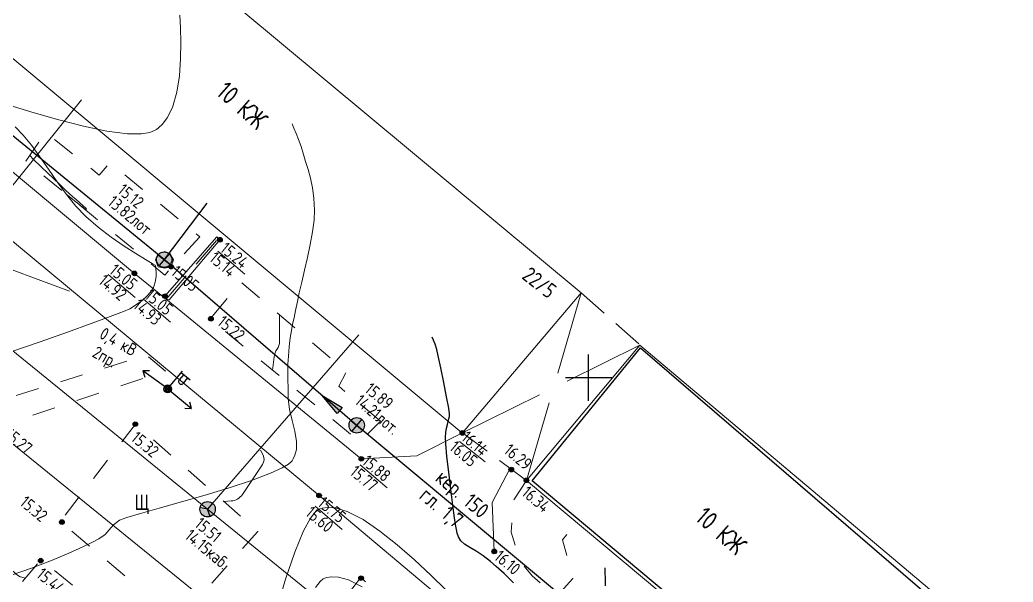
# Model space of a CAD drawing. Header units: metres. Extents: x -149473 to 83396, y -14167 to 104709.
# Drawn here: x -4699.49 to -4667.29, y 42762.1 to 42780.32 of the extents above; entities that cross this region are included whole.
import ezdxf

# ---------------------------------------------------------------- set-up
doc = ezdxf.new("R2010")
doc.units = ezdxf.units.M
doc.linetypes.add('g5_01_5x1_5', pattern=[1.5, 0.75, -0.75])
doc.linetypes.add('g5_02x1', pattern=[1.5, 1, -0.5])
for name, color, linetype, transparency in [('02_Сетка', 7, 'Continuous', 0.6), ('03_Здания и строения', 7, 'Continuous', 0.6), ('05_Элементы зданий', 7, 'Continuous', 0.6), ('06_Инженерно-технические сооружения', 7, 'Continuous', 0.6), ('07_Объекты электропередачи', 7, 'Continuous', 0.6), ('10_Границы покрытий и угодий', 7, 'Continuous', 0.6), ('11_Гидрография', 7, 'Continuous', 0.6), ('19_Горизонтали', 7, 'Continuous', 0.6), ('30_Канализация', 7, 'Continuous', 0.6), ('33_Газопровод', 7, 'Continuous', 0.6), ('35_Телефон', 7, 'Continuous', 0.6), ('37_Кабель низкого напряжения', 7, 'Continuous', 0.6), ('44_Крышки колодцев', 7, 'Continuous', 0.6), ('61_Отметки высоты поверхности', 7, 'Continuous', 0.6)]:
    doc.layers.add(name, color=color, linetype=linetype, transparency=transparency)
doc.layers.add('Viewport2ForCustomObjects_0', color=7, linetype='Continuous')
doc.layers.add('Сети_Горизонтали.Вспомогательные', color=1, linetype='Continuous', lineweight=9)
doc.layers.add('Сети_Горизонтали.Основные', color=1, linetype='Continuous', lineweight=30)
doc.styles.add('LIKE11', font='GOST_0.TTF')
doc.styles.add('LIKE14', font='GOST_0.TTF')
doc.styles.add('LIKE17', font='GOST_0.TTF')
doc.styles.add('LIKE32', font='GOST_0.TTF')
doc.styles.add('LIKE36', font='GOST_0.TTF')
doc.styles.add('Line_GUGK', font='GOST_0.TTF')
doc.linetypes.add('g5_119_3', pattern='A,4,-1,[31,GUGK_2005.shx,S=0.1,R=0,X=0,Y=0],4,[31,GUGK_2005.shx,S=0.1,R=180,X=0,Y=0],-1', length=10)
doc.linetypes.add('g5_121_g', pattern='A,4,-0.4,["Г",Line_GUGK,S=1,R=0,X=0,Y=-0.5],-1.2,12', length=17.6)
doc.linetypes.add('g5_122_k', pattern='A,1,-1,1.5,-0.4,["К",Line_GUGK,S=1,R=0,X=0,Y=-0.5],-1.5,1.5,-1,4,-1,4,-1,3', length=20.9)
doc.linetypes.add('g5_133_t', pattern='A,2,[27,GUGK_2005.shx,S=0.4,R=0,X=0,Y=0],2,-1,2,[27,GUGK_2005.shx,S=0.4,R=0,X=0,Y=0],2,-1,2,[27,GUGK_2005.shx,S=0.4,R=0,X=0,Y=0],2,-0.1,["V",Line_GUGK,S=1,R=0,X=0,Y=-0.5],-1', length=15.1)

# ---------------------------------------------------------------- blocks, each defined once
blk = doc.blocks.new('g5_115_1')
at = {"color": 0}
for points in [[(0, 0), (2, 0)], [(1.647, -0.252), (2, 0), (1.647, 0.252)]]:
    blk.add_lwpolyline(points, dxfattribs=at)
blk = doc.blocks.new('g5_330')
blk.add_hatch(color=0).paths.add_polyline_path([(0.15, 0, 1), (-0.15, 0, 1)])
at = {"color": 0}
blk.add_circle((0, 0), 0.15, dxfattribs=at)
blk = doc.blocks.new('g5_110_1c')
h = blk.add_hatch(color=255)
edge = h.paths.add_edge_path()
edge.add_arc((0, 0), 0.212, 0, 360)
edge = h.paths.add_edge_path(flags=16)
edge.add_arc((0, 0), 0.0975, 0, 360)
h = blk.add_hatch(color=0)
edge = h.paths.add_edge_path()
edge.add_arc((0, 0), 0.06, 0, 360)
at = {"color": 0}
for p, q in [((0, 0.25), (0, 1.5)), ((0, 1.375), (0.75, 1.375))]:
    blk.add_line(p, q, dxfattribs=at)
blk.add_lwpolyline([(0.2, 1.375), (0.2, 0.932, 1.040016), (0.55, 0.932), (0.55, 1.375)], format="xyb", dxfattribs=at)
for radius in [0.25, 0.06]:
    blk.add_circle((0, 0), radius, dxfattribs=at)
blk = doc.blocks.new('g5_117kb')
h = blk.add_hatch(color=255)
h.paths.add_polyline_path([(0.037, 0.037), (0.461, 0.037, 0.367426), (0.037, 0.461)])
h.paths.add_polyline_path([(-0.038, 0.461, 0.367426), (-0.461, 0.037), (-0.038, 0.037)])
h.paths.add_polyline_path([(-0.038, -0.038), (-0.461, -0.038, 0.367426), (-0.038, -0.461)])
h.paths.add_polyline_path([(0.037, -0.461, 0.367426), (0.461, -0.038), (0.037, -0.038)])
at = {"color": 0}
for points in [[(-0.5, 0), (0.5, 0)], [(0, 0.5), (0, -0.5)]]:
    blk.add_lwpolyline(points, dxfattribs=at)
blk.add_circle((0, 0), 0.5, dxfattribs=at)
blk = doc.blocks.new('g5_122_3')
blk.add_hatch(color=0).paths.add_polyline_path([(0, -0.25), (0, 0.25), (1.5, 0)])
at = {"color": 0}
blk.add_lwpolyline([(0, -0.25), (0, 0.25), (1.5, 0), (0, -0.25)], dxfattribs=at)
blk = doc.blocks.new('g5_117sv')
h = blk.add_hatch(color=255)
h.paths.add_polyline_path([(-0.038, 0.461, 0.390634), (-0.463, 0, 0.11106), (-0.418, -0.198), (-0.038, 0.022)])
h.paths.add_polyline_path([(0.037, 0.022), (0.418, -0.198, 0.11106), (0.463, 0, 0.390634), (0.037, 0.461)])
h.paths.add_polyline_path([(-0.38, -0.263, 0.524447), (0.38, -0.263), (0, -0.043)])
at = {"color": 0}
for points in [[(0, 0.5), (0, 0)], [(0, 0), (-0.433, -0.25)], [(0.433, -0.25), (0, 0)]]:
    blk.add_lwpolyline(points, dxfattribs=at)
blk.add_circle((0, 0), 0.5, dxfattribs=at)
blk = doc.blocks.new('g5_012')
at = {"color": 92}
for points in [[(0, -1.5), (0, 1.5)], [(-1.5, 0), (1.5, 0)]]:
    blk.add_lwpolyline(points, dxfattribs=at)
blk = doc.blocks.new('CustomObjectsInViewport2_0')
at = {"layer": 'Сети_Горизонтали.Вспомогательные', "color": 42, "flags": 128}
for points, elevation in [([(2704.499, 1907.924), (2706.464, 1908.592), (2708.248, 1909.214), (2709.787, 1909.766), (2711.015, 1910.219), (2711.867, 1910.548), (2712.276, 1910.726), (2712.713, 1910.995), (2713.087, 1911.274), (2713.395, 1911.556), (2713.637, 1911.835), (2713.812, 1912.104), (2713.937, 1912.458), (2713.985, 1912.817), (2713.988, 1913.114), (2713.98, 1913.278), (2713.967, 1913.421), (2713.918, 1913.548), (2713.744, 1913.661), (2713.311, 1913.918), (2712.679, 1914.301), (2711.913, 1914.79), (2711.074, 1915.366), (2710.225, 1916.01), (2709.428, 1916.703), (2708.786, 1917.378), (2708.172, 1918.138), (2707.581, 1918.947), (2707.01, 1919.771), (2706.455, 1920.575), (2705.913, 1921.325), (2705.379, 1921.986), (2704.851, 1922.524)], 15), ([(2704.59, 1923.887), (2706.089, 1923.431), (2707.679, 1922.974), (2709.273, 1922.563), (2710.788, 1922.248), (2712.138, 1922.075), (2713.044, 1922.073), (2713.593, 1922.166), (2713.886, 1922.279), (2714.009, 1922.352), (2714.146, 1922.454), (2714.395, 1922.688), (2714.715, 1923.111), (2715.048, 1923.786), (2715.335, 1924.763), (2715.503, 1925.83), (2715.579, 1926.925), (2715.59, 1927.985), (2715.564, 1928.949), (2715.528, 1929.752)], 15), ([(2704.523, 1893.433), (2705.916, 1893.912), (2707.198, 1894.406), (2708.322, 1894.879), (2709.241, 1895.295), (2709.909, 1895.617), (2710.279, 1895.809), (2710.683, 1896.103), (2710.954, 1896.407), (2711.225, 1896.714), (2711.626, 1897.018), (2712.082, 1897.191), (2712.973, 1897.459), (2714.19, 1897.804), (2715.625, 1898.208), (2717.172, 1898.653), (2718.722, 1899.123), (2720.168, 1899.598), (2721.402, 1900.061), (2722.165, 1900.411), (2722.569, 1900.656), (2722.746, 1900.809), (2722.805, 1900.881), (2722.878, 1901.001), (2722.992, 1901.243), (2723.087, 1901.616), (2723.102, 1902.128), (2722.993, 1902.791), (2722.815, 1903.478), (2722.645, 1904.188), (2722.561, 1904.918), (2722.544, 1905.586), (2722.531, 1906.145), (2722.527, 1906.643), (2722.536, 1907.128), (2722.563, 1907.648), (2722.615, 1908.251), (2722.683, 1908.837), (2722.758, 1909.312), (2722.842, 1909.73), (2722.934, 1910.148), (2723.037, 1910.62), (2723.152, 1911.202), (2723.27, 1911.767), (2723.429, 1912.455), (2723.613, 1913.229), (2723.803, 1914.054), (2723.98, 1914.893), (2724.129, 1915.709), (2724.229, 1916.466), (2724.264, 1917.127), (2724.225, 1917.889), (2724.13, 1918.576), (2723.996, 1919.195), (2723.842, 1919.757), (2723.685, 1920.267), (2723.544, 1920.736), (2723.386, 1921.246), (2723.223, 1921.696), (2723.067, 1922.09), (2722.926, 1922.43), (2722.812, 1922.719)], 15.5), ([(2732.8, 1892.492), (2731.806, 1893.453), (2730.735, 1894.453), (2729.622, 1895.43), (2728.499, 1896.321), (2727.403, 1897.062), (2726.367, 1897.59), (2725.604, 1897.818), (2725.083, 1897.853), (2724.763, 1897.805), (2724.612, 1897.758), (2724.513, 1897.71), (2724.309, 1897.547), (2723.991, 1897.144), (2723.549, 1896.336), (2722.973, 1894.947), (2722.384, 1893.203), (2721.79, 1891.18)], 15.5), ([(2727.355, 1892.706), (2726.473, 1893.146), (2725.812, 1893.33), (2725.351, 1893.352), (2725.063, 1893.304), (2724.926, 1893.261), (2724.829, 1893.214), (2724.63, 1893.056), (2724.325, 1892.669)], 15)]:
    blk.add_lwpolyline(points, dxfattribs=dict(at, elevation=elevation))
at = {"layer": 'Сети_Горизонтали.Основные', "color": 40, "elevation": 16, "flags": 128}
for points in [[(2737.164, 1892.968), (2736.549, 1893.557), (2736.041, 1894.022), (2735.672, 1894.352), (2735.204, 1894.72), (2734.743, 1895.013), (2734.324, 1895.256), (2733.981, 1895.473), (2733.748, 1895.689), (2733.592, 1895.944), (2733.512, 1896.177), (2733.465, 1896.428), (2733.407, 1896.742), (2733.336, 1897.182), (2733.227, 1897.993), (2733.096, 1899.025), (2732.964, 1900.131), (2732.848, 1901.16), (2732.768, 1901.965), (2732.741, 1902.396), (2732.77, 1902.714), (2732.823, 1902.988), (2732.881, 1903.221), (2732.926, 1903.411), (2732.969, 1903.593), (2733.006, 1903.738), (2733.021, 1903.92), (2732.966, 1904.283), (2732.827, 1905.023), (2732.642, 1905.958), (2732.449, 1906.904), (2732.284, 1907.679), (2732.187, 1908.098), (2732.08, 1908.427), (2731.976, 1908.691), (2731.893, 1908.896)], [(2743.074, 1893.926), (2743.08, 1893.822), (2743.089, 1893.607), (2743.098, 1893.264), (2743.106, 1892.77)]]:
    blk.add_lwpolyline(points, dxfattribs=at)

msp = doc.modelspace()

# ---------------------------------------------------------------- linework, layer by layer
at = {"layer": '03_Здания и строения', "color": 7, "linetype": 'Continuous', "lineweight": 20, "flags": 128}
for points in [[(-4708.007, 42786.013), (-4706.024, 42788.379), (-4706.624, 42788.876), (-4704.788, 42791.017), (-4681.297, 42771.477), (-4685.149, 42766.932), (-4685.183, 42766.956), (-4705.507, 42783.886), (-4708.007, 42786.013)], [(-4683.073, 42765.395), (-4669.416, 42753.964), (-4678.341, 42742.632), (-4674.092, 42739.165), (-4662.459, 42753.091), (-4664.54, 42754.892), (-4664.977, 42754.378), (-4668.24, 42757.131), (-4666.645, 42759.032), (-4679.392, 42769.781), (-4683.073, 42765.395)]]:
    msp.add_lwpolyline(points, dxfattribs=at)
at = {"layer": '05_Элементы зданий', "color": 7, "linetype": 'Continuous', "lineweight": 20, "flags": 128}
for points, elevation in [([(-4682.058, 42768.872), (-4681.297, 42771.477)], 8.168), ([(-4681.75, 42768.614), (-4679.392, 42769.781)], 8.024), ([(-4685.149, 42766.932), (-4682.646, 42768.17)], 8.024), ([(-4683.073, 42765.395), (-4682.338, 42767.912)], 8.168)]:
    msp.add_lwpolyline(points, dxfattribs=dict(at, elevation=elevation))
at = {"layer": '05_Элементы зданий', "color": 7, "linetype": 'g5_02x1', "lineweight": 20, "flags": 128}
for points in [[(-4681.297, 42771.477), (-4679.392, 42769.781)], [(-4685.149, 42766.932), (-4683.073, 42765.395)]]:
    msp.add_lwpolyline(points, dxfattribs=at)
at = {"layer": '06_Инженерно-технические сооружения', "color": 7, "linetype": 'Continuous', "lineweight": 20, "flags": 128}
for points in [[(-4694.749, 42771.268), (-4694.79, 42771.364), (-4693.112, 42773.291), (-4693.068, 42773.231), (-4693.007, 42773.195), (-4694.648, 42771.248), (-4694.749, 42771.268)], [(-4694.514, 42772.541), (-4694.629, 42772.751), (-4694.795, 42772.809), (-4695.02, 42772.724), (-4695.093, 42772.539), (-4695.008, 42772.321), (-4694.796, 42772.27), (-4694.593, 42772.323), (-4694.514, 42772.541)]]:
    msp.add_lwpolyline(points, dxfattribs=at)
at = {"layer": '10_Границы покрытий и угодий', "color": 7, "linetype": 'Continuous', "lineweight": 20, "flags": 128}
for points in [[(-4705.109, 42779.866), (-4695.779, 42772.104), (-4694.749, 42771.268), (-4688.424, 42766.091), (-4686.628, 42766.192), (-4685.149, 42766.932)], [(-4722.673, 42777.202), (-4720.88, 42778.287), (-4719.106, 42778.541), (-4718.184, 42778.271), (-4709.223, 42770.721), (-4706.619, 42773.957), (-4705.242, 42775.071), (-4703.182, 42775.395), (-4701.582, 42774.671), (-4694.907, 42769.14), (-4689.795, 42764.903), (-4679.184, 42755.976), (-4678.481, 42754.843), (-4678.323, 42753.325), (-4678.831, 42751.913)], [(-4683.605, 42765.77), (-4684.181, 42764.678), (-4684.116, 42763.092)]]:
    msp.add_lwpolyline(points, dxfattribs=at)
at = {"layer": '10_Границы покрытий и угодий', "color": 7, "linetype": 'g5_01_5x1_5', "lineweight": 20, "flags": 128}
for points in [[(-4693.658, 42773.288), (-4694.793, 42772.048), (-4699.298, 42775.741), (-4698.656, 42776.671), (-4696.92, 42775.29), (-4696.566, 42775.689), (-4693.658, 42773.288)], [(-4712.686, 42761.152), (-4712.686, 42761.152), (-4711.925, 42765.116), (-4707.954, 42766.62), (-4707.364, 42766.908), (-4706.648, 42767.361), (-4703.747, 42770.893), (-4704.438, 42775.148), (-4703.812, 42775.25), (-4702.703, 42769.988), (-4700.165, 42767.975), (-4695.391, 42769.453), (-4694.771, 42768.937), (-4699.728, 42767.293), (-4702.221, 42764.365), (-4704.251, 42766.326), (-4705.074, 42765.223), (-4703.499, 42763.875), (-4703.866, 42759.097), (-4702.725, 42758.201)], [(-4687.806, 42767.312), (-4689.154, 42768.444), (-4688.898, 42768.917), (-4692.338, 42771.831), (-4693.322, 42770.623), (-4688.478, 42766.646), (-4687.806, 42767.312)], [(-4679.29, 42755.931), (-4680.471, 42754.408), (-4683.336, 42756.808), (-4682.952, 42757.465), (-4688.442, 42762.243), (-4690.962, 42758.935), (-4693.824, 42761.442), (-4691.776, 42763.739), (-4695.741, 42767.218), (-4698.183, 42764.068), (-4689.195, 42756.476), (-4681.04, 42749.844)], [(-4683.073, 42765.395), (-4683.491, 42764.756), (-4683.566, 42763.714), (-4683.265, 42762.759), (-4682.883, 42762.296), (-4682.1, 42761.624), (-4681.569, 42762.215), (-4681.901, 42763.47), (-4681.436, 42764.025)], [(-4708.012, 42751.713), (-4708.012, 42751.713), (-4703.237, 42757.531), (-4702.725, 42758.201), (-4698.806, 42762.828), (-4689.933, 42755.535), (-4688.987, 42749.116)]]:
    msp.add_lwpolyline(points, dxfattribs=at)
at = {"layer": '11_Гидрография', "color": 92, "linetype": 'g5_02x1', "lineweight": 20, "flags": 128}
msp.add_lwpolyline([(-4694.749, 42771.268), (-4693.068, 42773.231)], dxfattribs=at)
at = {"layer": '19_Горизонтали', "color": 32, "linetype": 'Continuous', "lineweight": 20, "flags": 128}
for points, elevation in [([(-4697.995, 42774.672), (-4697.361, 42774.179, 0.974063), (-4697.342, 42774.203), (-4697.342, 42774.203, -0.011471), (-4698.213, 42774.994), (-4698.795, 42775.548, -0.009117), (-4699.048, 42775.797), (-4699.172, 42775.923)], 7.5), ([(-4703.373, 42773.164), (-4703.219, 42773.436, -0.415835), (-4702.794, 42773.552), (-4702.341, 42773.292, 0.028944), (-4701.589, 42772.915), (-4701.589, 42772.915, 0.013549), (-4700.806, 42772.604), (-4697.887, 42771.532)], 7.5), ([(-4691.073, 42770.759), (-4691.075, 42769.894, -0.157161), (-4691.156, 42769.645), (-4691.156, 42769.645, 0.12991), (-4691.252, 42769.396), (-4691.299, 42768.962)], 7.75), ([(-4691.692, 42766.372), (-4691.611, 42766.215, -0.273202), (-4691.628, 42765.91), (-4692.279, 42764.939, -0.231433), (-4692.646, 42764.726), (-4692.882, 42764.709)], 7.75), ([(-4702.02, 42764.601), (-4701.918, 42764.468, 0.061716), (-4701.684, 42764.232), (-4701.59, 42764.158, -0.020418), (-4701.155, 42763.784), (-4699.628, 42762.364, 0.118857), (-4699.432, 42762.253), (-4699.32, 42762.222)], 7.75)]:
    msp.add_lwpolyline(points, format="xyb", dxfattribs=dict(at, elevation=elevation))
at = {"layer": '30_Канализация', "color": 12, "linetype": 'g5_122_k', "lineweight": 30, "flags": 128}
for points in [[(-4723.802, 42748.682), (-4722.308, 42750.637), (-4727.023, 42754.811), (-4724.417, 42758.856), (-4719.452, 42764.884), (-4714.911, 42771.171), (-4714.391, 42771.934), (-4712.484, 42773.71), (-4711.559, 42774.638), (-4706.391, 42779.959), (-4704.501, 42780.508), (-4701.03, 42777.628), (-4694.801, 42772.553), (-4688.573, 42767.179), (-4679.904, 42759.968), (-4673.706, 42754.924), (-4672.132, 42756.783)], [(-4694.801, 42772.553), (-4693.419, 42774.374)]]:
    msp.add_lwpolyline(points, dxfattribs=at)
at = {"layer": '33_Газопровод', "color": 132, "linetype": 'g5_121_g', "lineweight": 30, "flags": 128}
msp.add_lwpolyline([(-4678.503, 42742.432), (-4678.341, 42742.632), (-4669.322, 42754.018), (-4682.882, 42765.383), (-4679.372, 42769.691), (-4667.07, 42759.097), (-4668.601, 42757.133), (-4664.927, 42754.044), (-4661.598, 42758.102)], dxfattribs=at)
at = {"layer": '35_Телефон', "color": 6, "linetype": 'g5_133_t', "lineweight": 20, "flags": 128}
for points in [[(-4716.215, 42771.796), (-4713.927, 42770.119), (-4708.356, 42776.605), (-4693.407, 42764.458), (-4688.51, 42770.107)], [(-4693.407, 42764.458), (-4685.397, 42757.951), (-4702.739, 42736.987), (-4708.343, 42730.594), (-4713.933, 42732.448)]]:
    msp.add_lwpolyline(points, dxfattribs=at)
at = {"layer": '37_Кабель низкого напряжения', "color": 1, "linetype": 'g5_119_3', "lineweight": 20, "flags": 128}
msp.add_lwpolyline([(-4697.49, 42777.726), (-4703.82, 42769.882), (-4683.265, 42753.227), (-4708.039, 42722.829), (-4705.552, 42720.848)], dxfattribs=at)
at = {"layer": '61_Отметки высоты поверхности', "color": 7, "linetype": 'Continuous', "lineweight": 5, "flags": 128}
for points in [[(-4693.071, 42772.827), (-4692.197, 42772.08)], [(-4696.626, 42772.069), (-4695.751, 42771.322)], [(-4695.484, 42771.265), (-4694.609, 42770.517)], [(-4685.245, 42766.655), (-4684.405, 42765.992)], [(-4688.458, 42765.897), (-4687.584, 42765.149)], [(-4689.918, 42764.553), (-4689.044, 42763.805)]]:
    msp.add_lwpolyline(points, dxfattribs=at)

# ---------------------------------------------------------------- block references
at = {"layer": '02_Сетка', "color": 92, "linetype": 'Continuous', "lineweight": 15, "ltscale": 0.5, "xscale": 0.5, "yscale": 0.5, "zscale": 0.5}
msp.add_blockref('g5_012', (-4681.056, 42768.725), dxfattribs=at)
at = {"layer": '07_Объекты электропередачи', "color": 7, "linetype": 'Continuous', "lineweight": 20, "xscale": 0.5, "yscale": 0.5, "zscale": 0.5}
for name, rotation in [('g5_115_1', 144.0491130672975), ('g5_110_1c', 320.1837874390728), ('g5_115_1', 320.3380577341324)]:
    msp.add_blockref(name, (-4694.7, 42768.361, 7.513), dxfattribs=dict(at, rotation=rotation))
at = {"layer": '30_Канализация', "color": 7, "linetype": 'Continuous', "lineweight": 20, "xscale": 0.5, "yscale": 0.5, "zscale": 0.5, "rotation": 139.2083940779693}
msp.add_blockref('g5_122_3', (-4689.128, 42767.658), dxfattribs=at)
at = {"layer": '44_Крышки колодцев', "color": 7, "linetype": 'Continuous', "lineweight": 20, "xscale": 0.5, "yscale": 0.5, "zscale": 0.5, "rotation": 320.1837874390728}
for name, p in [('g5_117kb', (-4694.814, 42772.548, 7.56)), ('g5_117kb', (-4688.573, 42767.179, 7.944)), ('g5_117sv', (-4693.407, 42764.458, 7.755))]:
    msp.add_blockref(name, p, dxfattribs=at)
at = {"layer": '61_Отметки высоты поверхности', "color": 7, "linetype": 'Continuous', "lineweight": 20, "xscale": 0.5, "yscale": 0.5, "zscale": 0.5, "rotation": 320.1837874390728}
for p in [(-4693.007, 42773.195, 7.622), (-4694.592, 42772.321, 7.527), (-4695.779, 42772.104, 7.462), (-4694.79, 42771.364, 7.524), (-4693.3, 42770.632), (-4695.75, 42767.216), (-4685.149, 42766.932, 8.024), (-4688.424, 42766.091, 7.884), (-4683.564, 42765.742, 8.143), (-4683.073, 42765.395, 8.168), (-4689.795, 42764.903, 7.798), (-4698.131, 42764.041), (-4684.116, 42763.092, 8.047), (-4698.816, 42762.792), (-4688.432, 42762.225)]:
    msp.add_blockref('g5_330', p, dxfattribs=at)
at = {"layer": 'Viewport2ForCustomObjects_0', "xscale": 0.5, "yscale": 0.5, "zscale": 0.5}
msp.add_blockref('CustomObjectsInViewport2_0', (-6052.071, 41815.592), dxfattribs=at)

# ---------------------------------------------------------------- texts
at = {"color": 7, "linetype": 'Continuous', "lineweight": 15, "ltscale": 0.5, "style": 'LIKE11'}
for s, p in [('15.12', (-4696.358, 42774.736)), ('13.82лот', (-4696.678, 42774.352)), ('15.89', (-4688.345, 42768.286)), ('14.21лот.', (-4688.665, 42767.902)), ('15.51', (-4693.856, 42763.921)), ('14.15каб.', (-4694.176, 42763.536))]:
    msp.add_text(s, height=0.4, rotation=320.1838, dxfattribs=at).set_placement(p)
at = {"layer": '03_Здания и строения', "color": 7, "linetype": 'Continuous', "lineweight": 15}
for s, height, rotation, style, p in [('10 КЖ', 0.6, 318.5424, 'LIKE14', (-4693.166, 42777.921)), ('22/5', 0.5, 321.9548, 'LIKE36', (-4683.251, 42771.957)), ('10 КЖ', 0.6, 318.5424, 'LIKE14', (-4677.64, 42764.129))]:
    msp.add_text(s, height=height, rotation=rotation, dxfattribs=dict(at, style=style)).set_placement(p)
at = {"layer": '07_Объекты электропередачи', "color": 7, "linetype": 'Continuous', "lineweight": 15, "style": 'LIKE11'}
for s, p in [('0,4 кВ', (-4696.947, 42770.026)), ('2пр.', (-4697.178, 42769.418))]:
    msp.add_text(s, height=0.4, rotation=330.6794, dxfattribs=at).set_placement(p)
at = {"layer": '10_Границы покрытий и угодий', "color": 7, "linetype": 'Continuous', "lineweight": 15, "style": 'LIKE11'}
msp.add_text('Щ', height=0.5, dxfattribs=at).set_placement((-4695.776, 42764.435))
at = {"layer": '30_Канализация', "color": 12, "linetype": 'Continuous', "lineweight": 15, "style": 'LIKE32'}
for s, p in [('кер. 150', (-4686.06, 42765.404)), ('гл. 1,7', (-4686.583, 42764.834))]:
    msp.add_text(s, height=0.5, rotation=319.6326, dxfattribs=at).set_placement(p)
at = {"layer": '61_Отметки высоты поверхности', "color": 7, "linetype": 'Continuous', "lineweight": 15, "ltscale": 0.5, "style": 'LIKE17'}
for s, p in [('15.24', (-4693.032, 42772.84)), ('15.14', (-4693.385, 42772.531)), ('15.05', (-4696.627, 42772.136)), ('15.05', (-4694.624, 42772.087)), ('14.92', (-4696.975, 42771.799)), ('15.05', (-4695.472, 42771.32)), ('14.93', (-4695.851, 42771.006)), ('15.22', (-4693.125, 42770.462)), ('15.27', (-4700.019, 42766.806, -7.372)), ('15.32', (-4695.921, 42766.708, -7.372)), ('16.14', (-4685.215, 42766.722)), ('16.05', (-4685.599, 42766.407)), ('16.29', (-4683.835, 42766.307)), ('15.88', (-4688.435, 42765.943)), ('15.77', (-4688.827, 42765.608)), ('16.34', (-4683.26, 42764.937)), ('15.32', (-4699.529, 42764.618, -7.372)), ('15.75', (-4689.869, 42764.594)), ('15.60', (-4690.265, 42764.281)), ('16.10', (-4684.148, 42762.858)), ('15.44', (-4698.987, 42762.284, -7.372))]:
    msp.add_text(s, height=0.4, rotation=320.1838, dxfattribs=at).set_placement(p)

doc.saveas('drawing.dxf')
